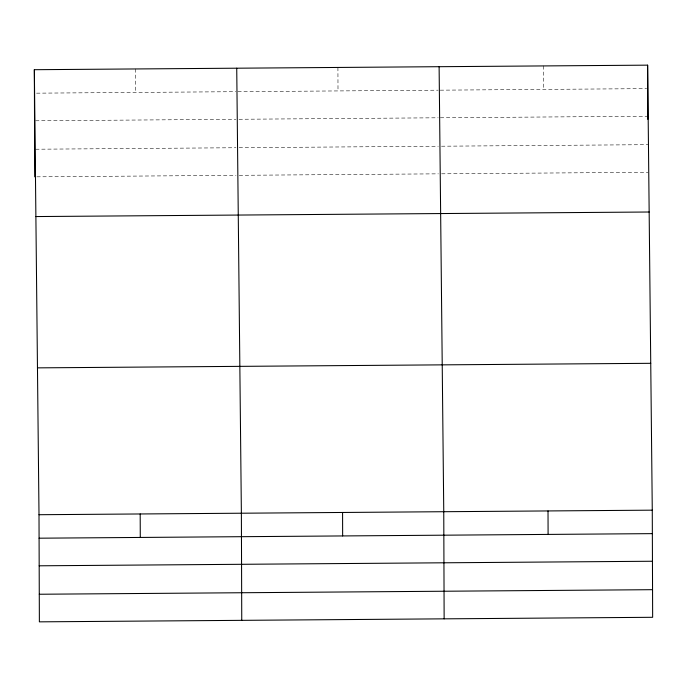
<?xml version="1.0" encoding="UTF-8"?>
<svg xmlns="http://www.w3.org/2000/svg" width="687" height="687" viewBox="0 0 687 687"><rect width="100%" height="100%" fill="white"/><g stroke="black" fill="none" stroke-linecap="round" stroke-linejoin="round"><path stroke-width="0.52" stroke-dasharray="3.44 2.58" d="M36.566 93.166L235.744 91.689M237.882 91.672L438.126 90.186M440.255 90.169L646.647 88.632M35.595 120.783L235.847 119.298M239.042 119.272L438.229 117.786M440.358 117.778L647.807 116.232M35.69 149.225L235.942 147.739M239.136 147.714L438.323 146.228M441.518 146.211L647.901 144.674M36.858 176.825L236.036 175.34M239.239 175.314L438.418 173.837M441.612 173.811L647.996 172.282M543.365 65.926L543.451 89.404M337.918 67.455L338.004 90.924M135.537 68.958L135.622 92.436"/><path stroke-width="1.03" d="M34.35 69.705L647.626 65.153L652.272 510.166L652.65 617.295L39.374 621.847L39.004 514.718L34.35 69.705L34.728 176.834M35.887 216.56L649.163 212.008M37.467 367.863L650.744 363.311M39.004 514.718L652.272 510.166M39.082 538.196L652.358 533.636M39.176 565.805L652.452 561.245M39.279 594.246L652.556 589.686M439.113 66.699L443.759 511.712L444.137 618.841M236.732 68.202L241.377 513.215L241.755 620.344M647.626 65.153L647.815 119.392M548.02 510.939L548.097 534.409M342.573 512.468L342.65 535.937M140.191 513.97L140.277 537.44"/></g></svg>
